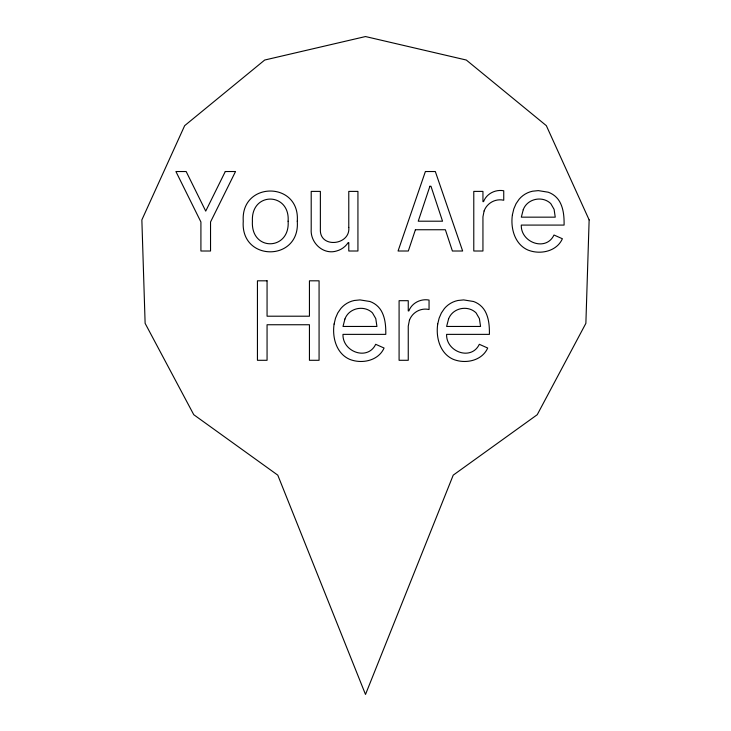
<?xml version="1.0" encoding="UTF-8"?>
<svg xmlns="http://www.w3.org/2000/svg" width="731" height="731" viewBox="0 0 731 731"><rect width="100%" height="100%" fill="white"/><g stroke="black" fill="none" stroke-linecap="round" stroke-linejoin="round"><path stroke-width="1.1" d="M589.14 219.894L585.878 323.34L537.239 414.705L453.22 475.15L365.5 694.45L277.78 475.15L193.761 414.705L145.122 323.34L141.86 219.894L184.66 125.659L264.695 60.033L365.5 36.55L466.305 60.033L546.34 125.659L589.14 219.894M297.279 221.201C300.359 262.009 240.216 262.027 243.259 221.201C240.481 181.05 300.267 180.913 297.279 221.201M334.104 324.052C332.075 337.293 336.269 353.384 349.473 359.259C361.626 364.266 378.393 360.913 384.077 348.029L375.688 344.301C367.739 361.114 342.391 351.913 342.976 334.369L385.785 334.369C385.886 326.346 385.328 317.994 381.308 310.849A21.309 21.309 0 0 0 369.932 301.501L360.008 299.911L354.288 300.487A23.931 23.931 0 0 0 340.82 308.5L337.759 312.969L335.502 318.177L334.104 324.052M437.723 324.052C435.703 337.293 439.898 353.384 453.092 359.259C465.245 364.266 482.021 360.913 487.696 348.029L479.317 344.301C471.358 361.114 446.011 351.913 446.595 334.369L489.404 334.369C489.505 326.346 488.957 317.994 484.936 310.849A21.309 21.309 0 0 0 473.551 301.501L463.637 299.911L457.908 300.487A23.931 23.931 0 0 0 444.439 308.5L441.378 312.969L439.121 318.177L437.723 324.052M512.413 214.759C510.393 228.008 514.587 244.09 527.782 249.975C539.935 254.973 556.711 251.628 562.386 238.745L553.997 235.016C546.048 251.82 520.7 242.628 521.285 225.084L564.094 225.084C564.195 217.052 563.647 208.71 559.626 201.564A21.309 21.309 0 0 0 548.241 192.216L538.327 190.617L532.597 191.202A23.931 23.931 0 0 0 519.129 199.216L516.068 203.684L513.811 208.892L512.413 214.759M348.778 227.414C350.615 245.388 319.337 248.778 320.37 229.278L320.37 191.394L311.205 191.394L311.205 229.278C310.154 242.674 323.203 255.146 336.607 250.989A20.093 20.093 0 0 0 348.157 242.628L348.778 242.628L348.778 251.007L357.934 251.007L357.934 191.394L348.778 191.394L348.778 227.414M288.115 221.201C290.253 250.77 250.614 251.811 252.414 221.201C250.861 191.312 290.18 192.134 288.115 221.201M409.424 320.224L408.254 326.145L408.254 360.292L399.089 360.292L399.089 300.688L408.254 300.688L408.254 310.931L408.876 310.931C411.818 302.945 420.846 298.476 429.051 300.066L429.051 309.533C420.818 307.587 412.348 312.329 409.424 320.224M484.105 210.939L482.944 216.851L482.944 251.007L473.779 251.007L473.779 191.394L482.944 191.394L482.944 201.637L483.566 201.637C486.508 193.66 495.536 189.192 503.741 190.773L503.741 200.248C495.508 198.302 487.029 203.035 484.105 210.939M344.931 319.008L343.013 326.455L376.931 326.455L375.78 318.615L372.454 312.868C364.12 304.736 348.952 307.943 344.931 319.008M448.551 319.008L446.632 326.455L480.559 326.455L479.399 318.615L476.073 312.868C467.739 304.736 452.571 307.943 448.551 319.008M523.241 209.715L521.322 217.162L555.24 217.162L554.089 209.322L550.763 203.583C542.429 195.451 527.261 198.658 523.241 209.715M415.409 229.744L408.309 251.007L398.066 251.007L425.387 171.529L435.32 171.529L462.641 251.007L452.398 251.007L445.371 229.744L415.409 229.744M429.892 186.277L418.242 221.201L442.538 221.201L430.979 186.277L429.892 186.277M225.285 171.529L205.722 211.113L186.167 171.529L175.915 171.529L200.915 221.977L200.915 251.007L210.537 251.007L210.537 221.977L235.528 171.529L225.285 171.529M267.062 280.814L257.44 280.814L257.44 360.292L267.062 360.292L267.062 324.747L309.441 324.747L309.441 360.292L319.072 360.292L319.072 280.814L309.441 280.814L309.441 316.203L267.062 316.203L267.062 280.814"/></g></svg>
